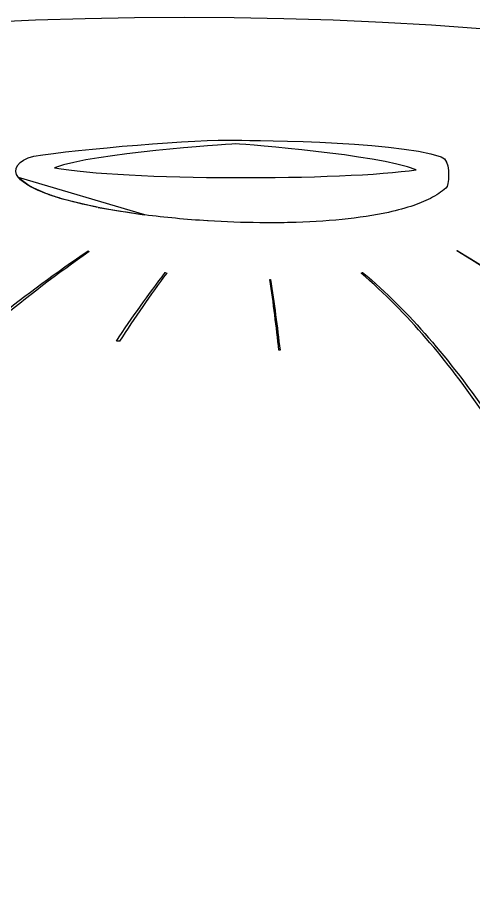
# Model space of a CAD drawing. Header units: millimetres. Extents: x -1775 to -1375, y 1217 to 1617.
# Drawn here: x -1583.44 to -1559.74, y 1571.71 to 1617.11 of the extents above; entities that cross this region are included whole.
import ezdxf

# ---------------------------------------------------------------- set-up
doc = ezdxf.new("R2010")
doc.units = ezdxf.units.MM
doc.header["$MEASUREMENT"] = 0
doc.layers.add('layer 1', color=7, linetype='Continuous')

msp = doc.modelspace()

# ---------------------------------------------------------------- linework, layer by layer
at = {"layer": 'layer 1', "color": 30}
for points, knots in [([(-1574.767, 1617.1094), (-1464.31, 1617.1094), (-1374.767, 1527.5664), (-1374.767, 1417.1094), (-1374.767, 1417.1094), (-1374.767, 1306.6524), (-1464.31, 1217.1094), (-1574.767, 1217.1094), (-1574.767, 1217.1094), (-1685.224, 1217.1094), (-1774.767, 1306.6524), (-1774.767, 1417.1094), (-1774.767, 1417.1094), (-1774.767, 1527.5664), (-1685.224, 1617.1094), (-1574.767, 1617.1094)], [0, 0, 0, 0, 0.2, 0.2, 0.2, 0.2, 0.4, 0.4, 0.4, 0.4, 0.6, 0.6, 0.6, 0.6, 1, 1, 1, 1]), ([(-1576.82, 1606.843), (-1575.7825, 1606.7092), (-1574.6822, 1606.6046), (-1573.5628, 1606.5344), (-1573.5628, 1606.5344), (-1573.5628, 1606.5344), (-1573.5254, 1606.5321), (-1573.5254, 1606.5321), (-1573.5254, 1606.5321), (-1572.6375, 1606.477), (-1571.7378, 1606.4437), (-1570.8482, 1606.4346), (-1570.8482, 1606.4346), (-1570.8482, 1606.4346), (-1570.8329, 1606.4345), (-1570.8329, 1606.4345), (-1570.8329, 1606.4345), (-1570.3543, 1606.4299), (-1569.8784, 1606.4323), (-1569.409, 1606.4422), (-1569.409, 1606.4422), (-1569.409, 1606.4422), (-1569.369, 1606.443), (-1569.369, 1606.443), (-1569.369, 1606.443), (-1569.369, 1606.443), (-1569.3071, 1606.4445), (-1569.3071, 1606.4445), (-1569.3071, 1606.4445), (-1567.4118, 1606.489), (-1565.6232, 1606.6567), (-1564.1647, 1606.9755), (-1564.1647, 1606.9755), (-1563.6877, 1607.0797), (-1563.2461, 1607.2003), (-1562.8474, 1607.3378), (-1562.8474, 1607.3378), (-1562.4854, 1607.4628), (-1562.1562, 1607.6035), (-1561.8712, 1607.7575), (-1561.8712, 1607.7575), (-1561.5629, 1607.9244), (-1561.3032, 1608.1088), (-1561.0997, 1608.3117), (-1561.0997, 1608.3117), (-1561.03, 1608.6837), (-1560.8955, 1609.676), (-1561.4169, 1609.8592), (-1561.4169, 1609.8592), (-1563.9512, 1610.7495), (-1572.129, 1610.7225), (-1572.129, 1610.7225), (-1572.129, 1610.7225), (-1573.9454, 1610.7935), (-1580.35, 1610.2665), (-1582.5895, 1609.8937), (-1582.5895, 1609.8937), (-1583.4482, 1609.703), (-1583.7106, 1609.1813), (-1583.393, 1608.7929), (-1583.393, 1608.7929), (-1583.393, 1608.7929), (-1576.82, 1606.843), (-1576.82, 1606.843)], [0, 0, 0, 0, 0.0588235, 0.0588235, 0.0588235, 0.0588235, 0.1176471, 0.1176471, 0.1176471, 0.1176471, 0.1764706, 0.1764706, 0.1764706, 0.1764706, 0.2352941, 0.2352941, 0.2352941, 0.2352941, 0.2941176, 0.2941176, 0.2941176, 0.2941176, 0.3529412, 0.3529412, 0.3529412, 0.3529412, 0.4117647, 0.4117647, 0.4117647, 0.4117647, 0.4705882, 0.4705882, 0.4705882, 0.4705882, 0.5294118, 0.5294118, 0.5294118, 0.5294118, 0.5882353, 0.5882353, 0.5882353, 0.5882353, 0.6470588, 0.6470588, 0.6470588, 0.6470588, 0.7058824, 0.7058824, 0.7058824, 0.7058824, 0.7647059, 0.7647059, 0.7647059, 0.7647059, 0.8235294, 0.8235294, 0.8235294, 0.8235294, 0.8823529, 0.8823529, 0.8823529, 0.8823529, 1, 1, 1, 1]), ([(-1572.1112, 1610.5368), (-1571.297, 1610.4781), (-1564.939, 1610.0064), (-1562.7131, 1609.1933), (-1562.7131, 1609.1933), (-1566.3769, 1608.6193), (-1578.0412, 1608.6346), (-1581.5143, 1609.2978), (-1581.5143, 1609.2978), (-1579.3208, 1610.0853), (-1572.8072, 1610.4782), (-1572.1112, 1610.5368)], [0, 0, 0, 0, 0.25, 0.25, 0.25, 0.25, 0.5, 0.5, 0.5, 0.5, 1, 1, 1, 1]), ([(-1583.393, 1608.7929), (-1583.2577, 1608.6274), (-1583.0431, 1608.4668), (-1582.7602, 1608.3123), (-1582.7602, 1608.3123), (-1582.7602, 1608.3123), (-1583.393, 1608.7929), (-1583.393, 1608.7929)], [0, 0, 0, 0, 0.3333333, 0.3333333, 0.3333333, 0.3333333, 1, 1, 1, 1]), ([(-1582.7602, 1608.3123), (-1582.5215, 1608.1819), (-1582.2343, 1608.0559), (-1581.9049, 1607.935), (-1581.9049, 1607.935), (-1581.9049, 1607.935), (-1582.7602, 1608.3123), (-1582.7602, 1608.3123)], [0, 0, 0, 0, 0.3333333, 0.3333333, 0.3333333, 0.3333333, 1, 1, 1, 1]), ([(-1581.8674, 1607.9213), (-1581.6795, 1607.8533), (-1581.4784, 1607.7869), (-1581.265, 1607.7222), (-1581.265, 1607.7222), (-1581.265, 1607.7222), (-1581.8674, 1607.9213), (-1581.8674, 1607.9213)], [0, 0, 0, 0, 0.3333333, 0.3333333, 0.3333333, 0.3333333, 1, 1, 1, 1]), ([(-1581.233, 1607.7127), (-1580.6604, 1607.5408), (-1580.0014, 1607.3818), (-1579.2787, 1607.2385), (-1579.2787, 1607.2385), (-1579.2787, 1607.2385), (-1581.233, 1607.7127), (-1581.233, 1607.7127)], [0, 0, 0, 0, 0.3333333, 0.3333333, 0.3333333, 0.3333333, 1, 1, 1, 1]), ([(-1579.2537, 1607.2336), (-1578.5114, 1607.0871), (-1577.7022, 1606.9572), (-1576.8505, 1606.8469), (-1576.8505, 1606.8469), (-1576.8505, 1606.8469), (-1579.2537, 1607.2336), (-1579.2537, 1607.2336)], [0, 0, 0, 0, 0.3333333, 0.3333333, 0.3333333, 0.3333333, 1, 1, 1, 1]), ([(-1579.7685, 1604.9775), (-1583.0249, 1602.7717), (-1586.0806, 1600.2952), (-1588.9668, 1597.6105), (-1588.9668, 1597.6105), (-1588.9668, 1597.6105), (-1588.9668, 1597.2813), (-1588.9668, 1597.2813), (-1588.9668, 1597.2813), (-1586.0729, 1600.0676), (-1582.9998, 1602.6432), (-1579.7116, 1604.9362), (-1579.7116, 1604.9362), (-1579.7116, 1604.9362), (-1579.7685, 1604.9775), (-1579.7685, 1604.9775), (-1579.7685, 1604.9775), (-1579.7685, 1604.9775), (-1579.7685, 1604.9775), (-1579.7685, 1604.9775)], [0, 0, 0, 0, 0.1666667, 0.1666667, 0.1666667, 0.1666667, 0.3333333, 0.3333333, 0.3333333, 0.3333333, 0.5, 0.5, 0.5, 0.5, 0.6666667, 0.6666667, 0.6666667, 0.6666667, 1, 1, 1, 1]), ([(-1560.6065, 1604.9687), (-1558.2108, 1603.5294), (-1555.8814, 1601.9479), (-1553.6173, 1600.2339), (-1553.6173, 1600.2339), (-1552.3953, 1599.2973), (-1551.0432, 1598.2082), (-1549.7435, 1597.1074), (-1549.7435, 1597.1074), (-1549.7435, 1597.1074), (-1549.7435, 1597.2365), (-1549.7435, 1597.2365), (-1549.7435, 1597.2365), (-1553.1459, 1600.105), (-1556.7638, 1602.716), (-1560.5893, 1604.9864), (-1560.5893, 1604.9864), (-1560.5893, 1604.9864), (-1560.6065, 1604.9687), (-1560.6065, 1604.9687)], [0, 0, 0, 0, 0.1666667, 0.1666667, 0.1666667, 0.1666667, 0.3333333, 0.3333333, 0.3333333, 0.3333333, 0.5, 0.5, 0.5, 0.5, 0.6666667, 0.6666667, 0.6666667, 0.6666667, 1, 1, 1, 1]), ([(-1575.7594, 1603.8416), (-1576.635, 1602.6987), (-1577.4818, 1601.508), (-1578.3002, 1600.274), (-1578.3002, 1600.274), (-1578.3002, 1600.274), (-1578.1374, 1600.274), (-1578.1374, 1600.274), (-1578.1374, 1600.274), (-1577.3484, 1601.496), (-1576.5315, 1602.6764), (-1575.6858, 1603.8111), (-1575.6858, 1603.8111), (-1575.6858, 1603.8111), (-1575.7594, 1603.8416), (-1575.7594, 1603.8416)], [0, 0, 0, 0, 0.2, 0.2, 0.2, 0.2, 0.4, 0.4, 0.4, 0.4, 0.6, 0.6, 0.6, 0.6, 1, 1, 1, 1]), ([(-1565.5799, 1603.8133), (-1563.1506, 1601.7542), (-1561.0835, 1599.2221), (-1559.2887, 1596.6403), (-1559.2887, 1596.6403), (-1559.2887, 1596.6403), (-1559.115, 1596.6403), (-1559.115, 1596.6403), (-1559.115, 1596.6403), (-1560.9392, 1599.2391), (-1563.0387, 1601.7877), (-1565.503, 1603.8539), (-1565.503, 1603.8539), (-1565.503, 1603.8539), (-1565.5799, 1603.8133), (-1565.5799, 1603.8133)], [0, 0, 0, 0, 0.2, 0.2, 0.2, 0.2, 0.4, 0.4, 0.4, 0.4, 0.6, 0.6, 0.6, 0.6, 1, 1, 1, 1]), ([(-1570.32, 1603.4834), (-1570.1371, 1602.258), (-1569.9898, 1601.0256), (-1569.8501, 1599.8008), (-1569.8501, 1599.8008), (-1569.8501, 1599.8008), (-1569.7923, 1599.8008), (-1569.7923, 1599.8008), (-1569.7923, 1599.8008), (-1569.9396, 1601.0257), (-1570.0948, 1602.2583), (-1570.2856, 1603.4839), (-1570.2856, 1603.4839), (-1570.2856, 1603.4839), (-1570.32, 1603.4834), (-1570.32, 1603.4834)], [0, 0, 0, 0, 0.2, 0.2, 0.2, 0.2, 0.4, 0.4, 0.4, 0.4, 0.6, 0.6, 0.6, 0.6, 1, 1, 1, 1])]:
    msp.add_open_spline(points, degree=3, knots=knots, dxfattribs=at)
at = {"layer": 'layer 1', "color": 232, "lineweight": 20}
for points, knots in [([(-1574.767, 1617.1094), (-1464.31, 1617.1094), (-1374.767, 1527.5664), (-1374.767, 1417.1094), (-1374.767, 1417.1094), (-1374.767, 1306.6524), (-1464.31, 1217.1094), (-1574.767, 1217.1094), (-1574.767, 1217.1094), (-1685.224, 1217.1094), (-1774.767, 1306.6524), (-1774.767, 1417.1094), (-1774.767, 1417.1094), (-1774.767, 1527.5664), (-1685.224, 1617.1094), (-1574.767, 1617.1094)], [0, 0, 0, 0, 0.2, 0.2, 0.2, 0.2, 0.4, 0.4, 0.4, 0.4, 0.6, 0.6, 0.6, 0.6, 1, 1, 1, 1]), ([(-1576.82, 1606.843), (-1575.7825, 1606.7092), (-1574.6822, 1606.6046), (-1573.5628, 1606.5344), (-1573.5628, 1606.5344), (-1573.5628, 1606.5344), (-1573.5254, 1606.5321), (-1573.5254, 1606.5321), (-1573.5254, 1606.5321), (-1572.6375, 1606.477), (-1571.7378, 1606.4437), (-1570.8482, 1606.4346), (-1570.8482, 1606.4346), (-1570.8482, 1606.4346), (-1570.8329, 1606.4345), (-1570.8329, 1606.4345), (-1570.8329, 1606.4345), (-1570.3543, 1606.4299), (-1569.8784, 1606.4323), (-1569.409, 1606.4422), (-1569.409, 1606.4422), (-1569.409, 1606.4422), (-1569.369, 1606.443), (-1569.369, 1606.443), (-1569.369, 1606.443), (-1569.369, 1606.443), (-1569.3071, 1606.4445), (-1569.3071, 1606.4445), (-1569.3071, 1606.4445), (-1567.4118, 1606.489), (-1565.6232, 1606.6567), (-1564.1647, 1606.9755), (-1564.1647, 1606.9755), (-1563.6877, 1607.0797), (-1563.2461, 1607.2003), (-1562.8474, 1607.3378), (-1562.8474, 1607.3378), (-1562.4854, 1607.4628), (-1562.1562, 1607.6035), (-1561.8712, 1607.7575), (-1561.8712, 1607.7575), (-1561.5629, 1607.9244), (-1561.3032, 1608.1088), (-1561.0997, 1608.3117), (-1561.0997, 1608.3117), (-1561.03, 1608.6837), (-1560.8955, 1609.676), (-1561.4169, 1609.8592), (-1561.4169, 1609.8592), (-1563.9512, 1610.7495), (-1572.129, 1610.7225), (-1572.129, 1610.7225), (-1572.129, 1610.7225), (-1573.9454, 1610.7935), (-1580.35, 1610.2665), (-1582.5895, 1609.8937), (-1582.5895, 1609.8937), (-1583.4482, 1609.703), (-1583.7106, 1609.1813), (-1583.393, 1608.7929)], [0, 0, 0, 0, 0.0625, 0.0625, 0.0625, 0.0625, 0.125, 0.125, 0.125, 0.125, 0.1875, 0.1875, 0.1875, 0.1875, 0.25, 0.25, 0.25, 0.25, 0.3125, 0.3125, 0.3125, 0.3125, 0.375, 0.375, 0.375, 0.375, 0.4375, 0.4375, 0.4375, 0.4375, 0.5, 0.5, 0.5, 0.5, 0.5625, 0.5625, 0.5625, 0.5625, 0.625, 0.625, 0.625, 0.625, 0.6875, 0.6875, 0.6875, 0.6875, 0.75, 0.75, 0.75, 0.75, 0.8125, 0.8125, 0.8125, 0.8125, 0.875, 0.875, 0.875, 0.875, 1, 1, 1, 1]), ([(-1572.1112, 1610.5368), (-1571.297, 1610.4781), (-1564.939, 1610.0064), (-1562.7131, 1609.1933), (-1562.7131, 1609.1933), (-1566.3769, 1608.6193), (-1578.0412, 1608.6346), (-1581.5143, 1609.2978), (-1581.5143, 1609.2978), (-1579.3208, 1610.0853), (-1572.8072, 1610.4782), (-1572.1112, 1610.5368)], [0, 0, 0, 0, 0.25, 0.25, 0.25, 0.25, 0.5, 0.5, 0.5, 0.5, 1, 1, 1, 1]), ([(-1583.393, 1608.7929), (-1583.2577, 1608.6274), (-1583.0431, 1608.4668), (-1582.7602, 1608.3123), (-1582.7602, 1608.3123), (-1582.7602, 1608.3123), (-1583.393, 1608.7929), (-1583.393, 1608.7929)], [0, 0, 0, 0, 0.3333333, 0.3333333, 0.3333333, 0.3333333, 1, 1, 1, 1]), ([(-1582.7602, 1608.3123), (-1582.5215, 1608.1819), (-1582.2343, 1608.0559), (-1581.9049, 1607.935), (-1581.9049, 1607.935), (-1581.9049, 1607.935), (-1582.7602, 1608.3123), (-1582.7602, 1608.3123)], [0, 0, 0, 0, 0.3333333, 0.3333333, 0.3333333, 0.3333333, 1, 1, 1, 1]), ([(-1581.8674, 1607.9213), (-1581.6795, 1607.8533), (-1581.4784, 1607.7869), (-1581.265, 1607.7222), (-1581.265, 1607.7222), (-1581.265, 1607.7222), (-1581.8674, 1607.9213), (-1581.8674, 1607.9213)], [0, 0, 0, 0, 0.3333333, 0.3333333, 0.3333333, 0.3333333, 1, 1, 1, 1]), ([(-1581.233, 1607.7127), (-1580.6604, 1607.5408), (-1580.0014, 1607.3818), (-1579.2787, 1607.2385), (-1579.2787, 1607.2385), (-1579.2787, 1607.2385), (-1581.233, 1607.7127), (-1581.233, 1607.7127)], [0, 0, 0, 0, 0.3333333, 0.3333333, 0.3333333, 0.3333333, 1, 1, 1, 1]), ([(-1579.2537, 1607.2336), (-1578.5114, 1607.0871), (-1577.7022, 1606.9572), (-1576.8505, 1606.8469), (-1576.8505, 1606.8469), (-1576.8505, 1606.8469), (-1579.2537, 1607.2336), (-1579.2537, 1607.2336)], [0, 0, 0, 0, 0.3333333, 0.3333333, 0.3333333, 0.3333333, 1, 1, 1, 1]), ([(-1579.7685, 1604.9775), (-1583.0249, 1602.7717), (-1586.0806, 1600.2952), (-1588.9668, 1597.6105), (-1588.9668, 1597.6105), (-1588.9668, 1597.6105), (-1588.9668, 1597.2813), (-1588.9668, 1597.2813), (-1588.9668, 1597.2813), (-1586.0729, 1600.0676), (-1582.9998, 1602.6432), (-1579.7116, 1604.9362), (-1579.7116, 1604.9362), (-1579.7116, 1604.9362), (-1579.7685, 1604.9775), (-1579.7685, 1604.9775), (-1579.7685, 1604.9775), (-1579.7685, 1604.9775), (-1579.7685, 1604.9775), (-1579.7685, 1604.9775)], [0, 0, 0, 0, 0.1666667, 0.1666667, 0.1666667, 0.1666667, 0.3333333, 0.3333333, 0.3333333, 0.3333333, 0.5, 0.5, 0.5, 0.5, 0.6666667, 0.6666667, 0.6666667, 0.6666667, 1, 1, 1, 1]), ([(-1560.6065, 1604.9687), (-1558.2108, 1603.5294), (-1555.8814, 1601.9479), (-1553.6173, 1600.2339), (-1553.6173, 1600.2339), (-1552.3953, 1599.2973), (-1551.0432, 1598.2082), (-1549.7435, 1597.1074), (-1549.7435, 1597.1074), (-1549.7435, 1597.1074), (-1549.7435, 1597.2365), (-1549.7435, 1597.2365), (-1549.7435, 1597.2365), (-1553.1459, 1600.105), (-1556.7638, 1602.716), (-1560.5893, 1604.9864), (-1560.5893, 1604.9864), (-1560.5893, 1604.9864), (-1560.6065, 1604.9687), (-1560.6065, 1604.9687)], [0, 0, 0, 0, 0.1666667, 0.1666667, 0.1666667, 0.1666667, 0.3333333, 0.3333333, 0.3333333, 0.3333333, 0.5, 0.5, 0.5, 0.5, 0.6666667, 0.6666667, 0.6666667, 0.6666667, 1, 1, 1, 1]), ([(-1575.7594, 1603.8416), (-1576.635, 1602.6987), (-1577.4818, 1601.508), (-1578.3002, 1600.274), (-1578.3002, 1600.274), (-1578.3002, 1600.274), (-1578.1374, 1600.274), (-1578.1374, 1600.274), (-1578.1374, 1600.274), (-1577.3484, 1601.496), (-1576.5315, 1602.6764), (-1575.6858, 1603.8111), (-1575.6858, 1603.8111), (-1575.6858, 1603.8111), (-1575.7594, 1603.8416), (-1575.7594, 1603.8416)], [0, 0, 0, 0, 0.2, 0.2, 0.2, 0.2, 0.4, 0.4, 0.4, 0.4, 0.6, 0.6, 0.6, 0.6, 1, 1, 1, 1]), ([(-1565.5799, 1603.8133), (-1563.1506, 1601.7542), (-1561.0835, 1599.2221), (-1559.2887, 1596.6403), (-1559.2887, 1596.6403), (-1559.2887, 1596.6403), (-1559.115, 1596.6403), (-1559.115, 1596.6403), (-1559.115, 1596.6403), (-1560.9392, 1599.2391), (-1563.0387, 1601.7877), (-1565.503, 1603.8539), (-1565.503, 1603.8539), (-1565.503, 1603.8539), (-1565.5799, 1603.8133), (-1565.5799, 1603.8133)], [0, 0, 0, 0, 0.2, 0.2, 0.2, 0.2, 0.4, 0.4, 0.4, 0.4, 0.6, 0.6, 0.6, 0.6, 1, 1, 1, 1]), ([(-1570.32, 1603.4834), (-1570.1371, 1602.258), (-1569.9898, 1601.0256), (-1569.8501, 1599.8008), (-1569.8501, 1599.8008), (-1569.8501, 1599.8008), (-1569.7923, 1599.8008), (-1569.7923, 1599.8008), (-1569.7923, 1599.8008), (-1569.9396, 1601.0257), (-1570.0948, 1602.2583), (-1570.2856, 1603.4839), (-1570.2856, 1603.4839), (-1570.2856, 1603.4839), (-1570.32, 1603.4834), (-1570.32, 1603.4834)], [0, 0, 0, 0, 0.2, 0.2, 0.2, 0.2, 0.4, 0.4, 0.4, 0.4, 0.6, 0.6, 0.6, 0.6, 1, 1, 1, 1])]:
    msp.add_open_spline(points, degree=3, knots=knots, dxfattribs=at)

doc.saveas('drawing.dxf')
